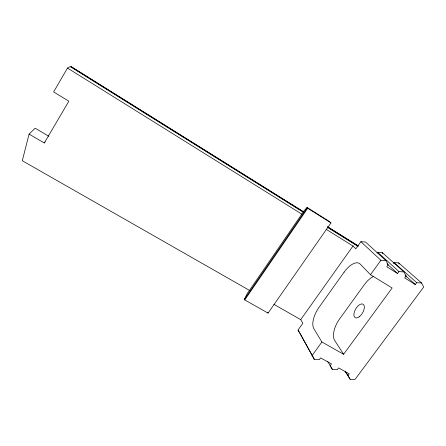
<?xml version="1.0" encoding="UTF-8"?>
<svg xmlns="http://www.w3.org/2000/svg" width="446" height="446" viewBox="0 0 446 446"><rect width="100%" height="100%" fill="white"/><g stroke="black" fill="none" stroke-linecap="round" stroke-linejoin="round"><path stroke-width="0.67" d="M244.469 299.238L247.084 293.83L304.295 210.479L307.054 207.429L329.148 221.311L330.96 222.9L268.063 313.098L244.754 299.929L244.469 299.238L307.21 207.797L307.054 207.429M48.837 136.264L35.139 128.208L29.09 134.095L22.3 160.727L249.453 290.374M303.247 212.212L70.184 66.605L67.502 68.071L53.632 91.915L68.862 101.192L44.288 142.971L29.09 134.095M244.754 299.929L307.673 208.271L307.21 207.797M393.511 263.452L394.141 262.582L398.679 262.9L421.598 282.981L423.7 287.046L354.977 379.507L350.166 379.317L347.952 375.604L349.257 373.837L338.62 367.905L337.315 369.684L332.443 369.483L330.163 365.709L331.473 363.919L320.646 357.887L319.336 359.688L314.391 359.47L298.023 330.04L302.817 323.294L300.715 319.643L352.976 246.025L326.104 229.272M421.598 282.981L416.703 282.669L415.31 284.548L404.712 277.936L406.1 276.046L403.937 271.921L398.975 271.586L397.581 273.493L386.782 266.764L388.176 264.84L385.946 260.654L365.519 242.027L360.875 241.687L355.808 248.807L352.976 246.025M344.072 272.194L319.085 307.249A17.829 8.301 -60.5 0 0 313.861 328.691L321.906 341.998L343.61 354.269L392.14 287.993L370.492 274.703L360.156 264.049A18.035 8.468 -58.3 0 0 344.083 272.211M377.021 253.105L377.65 252.224L382.239 252.547L403.937 271.921M370.492 274.703L380.912 260.302L385.946 260.654M312.044 355.629L321.906 341.998M44.288 142.971L45.146 141.912M273.905 304.334L300.715 319.643M327.81 226.836L358.071 245.752M304.021 212.084L70.981 66.554L303.748 212.04M327.381 226.813L358.105 246.014M327.436 227.326L358.121 246.493M67.502 68.071L301.803 214.119M307.673 208.271L330.96 222.9M394.141 262.582L416.703 282.669M405.085 275.132L406.1 276.046M405.626 275.818L415.31 284.548M377.65 252.224L398.975 271.586M387.173 263.921L397.581 273.493M360.875 241.687L380.912 260.302M343.61 354.269L334.729 340.571A17.645 8.831 -60.8 0 1 339.467 319.119L364.427 284.554A17.846 9.054 -58.1 0 1 373.408 276.509M345.427 371.535L347.952 375.604M345.081 371.117L350.166 379.317M298.023 330.04L299.896 333.117M327.726 361.544L332.443 369.483M300.214 333.625L314.391 359.47M382.239 252.547L382.819 253.646M398.679 262.9L399.242 263.976M267.723 312.378L268.063 313.098M359.181 316.822A7.805 3.969 -59.6 0 0 363.624 304.674A7.805 3.969 -59.6 0 0 354.57 311.319A7.805 3.969 -59.6 0 0 359.181 316.822"/></g></svg>
